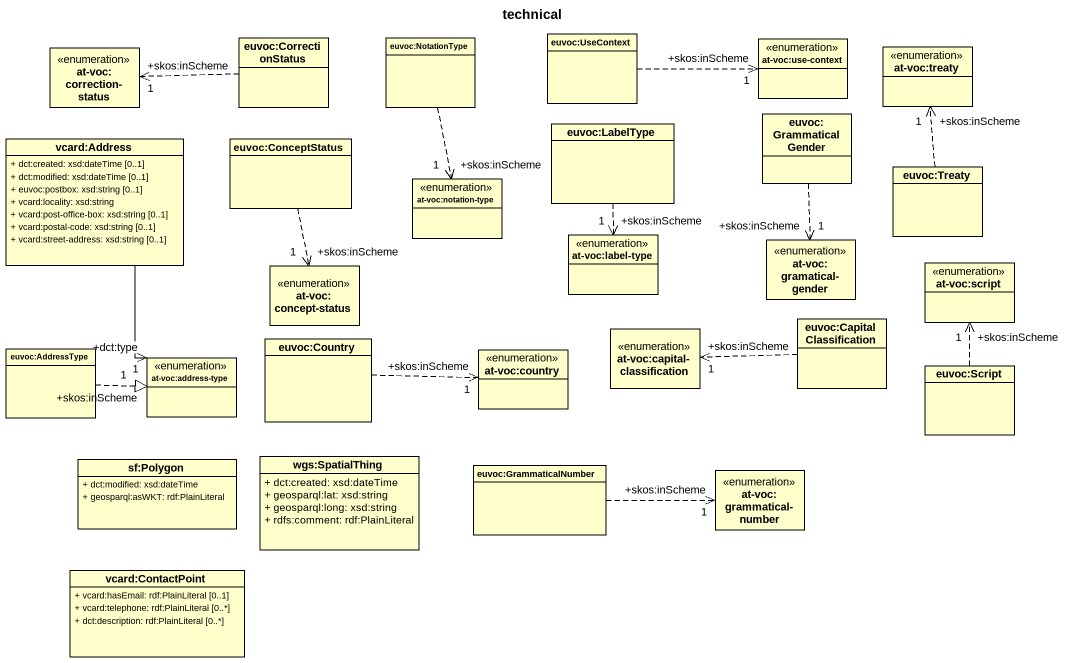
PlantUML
@startuml
title technical
hide circle
hide empty members
skinparam classAttributeIconSize 0
enum "at-voc:correction-status" as at_voc_correction_status
class "euvoc:CorrectionStatus" as euvoc_CorrectionStatus
class "euvoc:NotationType" as euvoc_NotationType
class "euvoc:UseContext" as euvoc_UseContext
enum "at-voc:use-context" as at_voc_use_context
enum "at-voc:treaty" as at_voc_treaty
class "vcard:Address" as vcard_Address {
  + dct:created: xsd:dateTime [0..1]
  + dct:modified: xsd:dateTime [0..1]
  + euvoc:postbox: xsd:string [0..1]
  + vcard:locality: xsd:string
  + vcard:post-office-box: xsd:string [0..1]
  + vcard:postal-code: xsd:string [0..1]
  + vcard:street-address: xsd:string [0..1]
}
class "euvoc:ConceptStatus" as euvoc_ConceptStatus
class "euvoc:LabelType" as euvoc_LabelType
class "euvoc:GrammaticalGender" as euvoc_GrammaticalGender
enum "at-voc:notation-type" as at_voc_notation_type
class "euvoc:Treaty" as euvoc_Treaty
enum "at-voc:concept-status" as at_voc_concept_status
enum "at-voc:label-type" as at_voc_label_type
enum "at-voc:gramatical-gender" as at_voc_gramatical_gender
enum "at-voc:script" as at_voc_script
class "euvoc:CapitalClassification" as euvoc_CapitalClassification
class "euvoc:AddressType" as euvoc_AddressType
enum "at-voc:address-type" as at_voc_address_type
class "euvoc:Country" as euvoc_Country
enum "at-voc:country" as at_voc_country
enum "at-voc:capital-classification" as at_voc_capital
class "euvoc:Script" as euvoc_Script
class "sf:Polygon" as sf_Polygon {
  + dct:modified: xsd:dateTime
  + geosparql:asWKT: rdf:PlainLiteral
}
class "wgs:SpatialThing" as wgs_SpatialThing {
  + dct:created: xsd:dateTime
  + geosparql:lat: xsd:string
  + geosparql:long: xsd:string
  + rdfs:comment: rdf:PlainLiteral
}
class "euvoc:GrammaticalNumber" as euvoc_GrammaticalNumber
enum "at-voc:grammatical-number" as at_voc_grammatical_number
class "vcard:ContactPoint" as vcard_ContactPoint {
  + vcard:hasEmail: rdf:PlainLiteral [0..1]
  + vcard:telephone: rdf:PlainLiteral [0..*]
  + dct:description: rdf:PlainLiteral [0..*]
}
euvoc_CorrectionStatus .left.> "+skos:inScheme\n1" at_voc_correction_status
euvoc_NotationType ..> "+skos:inScheme\n1" at_voc_notation_type
euvoc_UseContext .right.> "+skos:inScheme\n1" at_voc_use_context
vcard_Address --> "+dct:type\n1" at_voc_address_type
euvoc_ConceptStatus ..> "+skos:inScheme\n1" at_voc_concept_status
euvoc_LabelType ..> "+skos:inScheme\n1" at_voc_label_type
euvoc_GrammaticalGender ..> "+skos:inScheme\n1" at_voc_gramatical_gender
euvoc_Treaty .up.> "+skos:inScheme\n1" at_voc_treaty
euvoc_CapitalClassification .left.> "+skos:inScheme\n1" at_voc_capital
euvoc_AddressType .right.|> "+skos:inScheme\n1" at_voc_address_type
euvoc_Country .right.> "+skos:inScheme\n1" at_voc_country
euvoc_Script .up.> "+skos:inScheme\n1" at_voc_script
euvoc_GrammaticalNumber .right.> "+skos:inScheme\n1" at_voc_grammatical_number
@enduml
